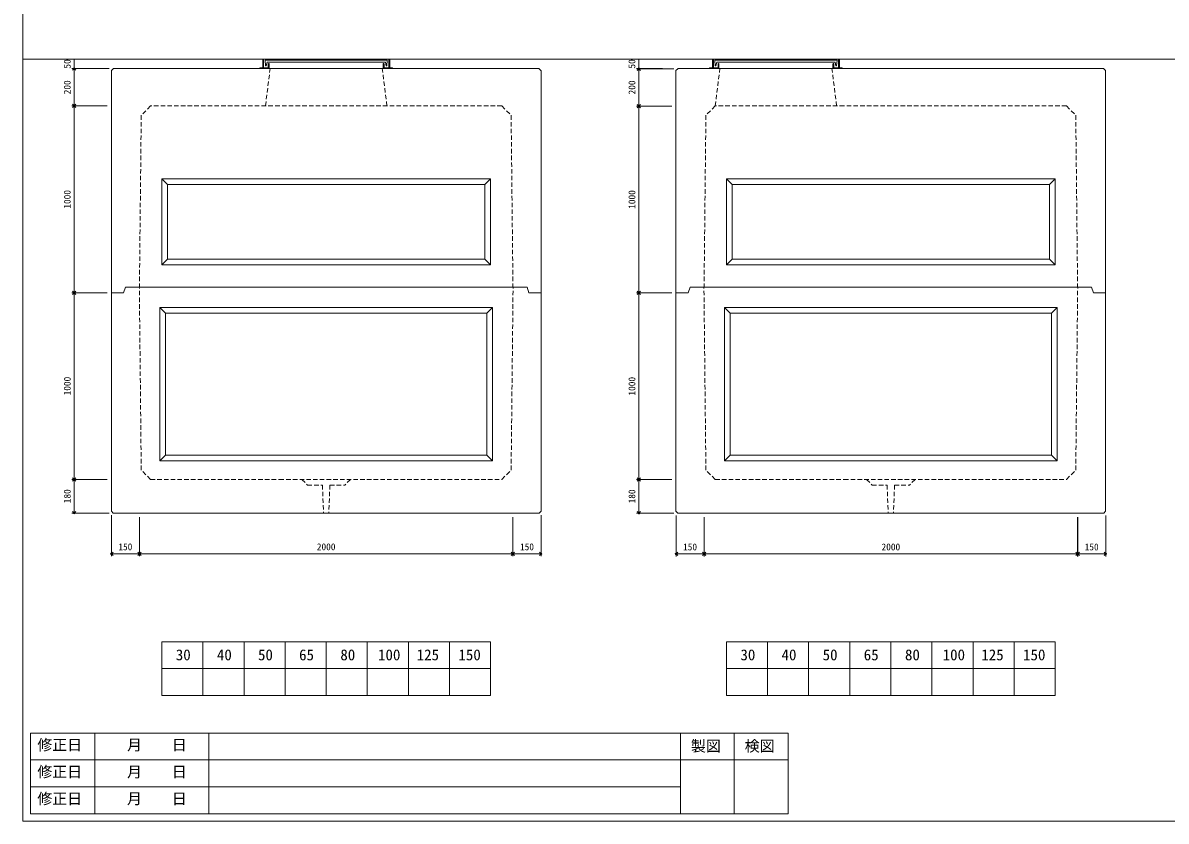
# Model space of a CAD drawing. Units: millimetres, scale not verified. Extents: x -9756 to 9756, y -4836 to 4275.
# Drawn here: x -2484 to 3636, y -4275 to 0 of the extents above; entities that cross this region are included whole.
import ezdxf
from ezdxf.enums import TextEntityAlignment as Align

# ---------------------------------------------------------------- set-up
doc = ezdxf.new("R2010")
doc.units = ezdxf.units.MM
doc.header["$LTSCALE"] = 20
doc.header["$PDMODE"] = 32
doc.header["$PDSIZE"] = 8
doc.linetypes.add('DASHED1', pattern=[1.8, 1.2, -0.6])
for name, color, linetype, lineweight in [('0-2_waku', 7, 'Continuous', 18), ('0-3_gaikei', 7, 'Continuous', 18), ('0-4_kakure', 7, 'DASHED1', 5), ('0-5_sunpou', 7, 'Continuous', 5), ('0-8_uchigawa', 6, 'Continuous', 18), ('0-A_futa', 3, 'Continuous', 18), ('0-B_GL', 4, 'Continuous', 18), ('0-D_文字１', 7, 'Continuous', 18)]:
    doc.layers.add(name, color=color, linetype=linetype, lineweight=lineweight)
doc.styles.add('ＭＳ ゴシック', font='')
doc.styles.get('ＭＳ ゴシック').set_extended_font_data('MS Gothic')

# ---------------------------------------------------------------- blocks, each defined once
blk = doc.blocks.new('_Open90')
at = {"layer": '0-5_sunpou'}
blk.add_line((0, 0), (-1, 0), dxfattribs=at)
blk.add_lwpolyline([(-0.5, 0.5), (0, 0), (-0.5, -0.5)], dxfattribs=at)

msp = doc.modelspace()

# ---------------------------------------------------------------- linework, layer by layer
at = {"layer": '0-2_waku'}
for p, q in [((-2484.39, 4274.88), (-2484.39, -4275.12)), ((-2484.39, 4274.88), (-2484.39, -4275.12)), ((-1740.64, -3314.12), (-1740.64, -3602.12)), ((-1740.64, -3314.12), (-1740.64, -3602.12)), ((-1740.64, -3314.12), (-1740.64, -3602.12)), ((-1740.64, -3314.12), (-1740.64, -3602.12)), ((-1740.64, -3314.12), (19.36, -3314.12)), ((-1520.64, -3314.12), (-1520.64, -3602.12)), ((-1300.64, -3314.12), (-1300.64, -3602.12)), ((-1300.64, -3314.12), (-1300.64, -3602.12)), ((-1080.64, -3314.12), (-1080.64, -3602.12)), ((-860.64, -3314.12), (-860.64, -3602.12)), ((-640.64, -3314.12), (-640.64, -3602.12)), ((-420.64, -3314.12), (-420.64, -3602.12)), ((-200.64, -3314.12), (-200.64, -3602.12)), ((19.36, -3314.12), (19.36, -3602.12)), ((1281.86, -3314.12), (1281.86, -3602.12)), ((1281.86, -3314.12), (1281.86, -3602.12)), ((1281.86, -3314.12), (1281.86, -3602.12)), ((1281.86, -3314.12), (1281.86, -3602.12)), ((1281.86, -3314.12), (3041.86, -3314.12)), ((1501.86, -3314.12), (1501.86, -3602.12)), ((1721.86, -3314.12), (1721.86, -3602.12)), ((1721.86, -3314.12), (1721.86, -3602.12)), ((1941.86, -3314.12), (1941.86, -3602.12)), ((2161.86, -3314.12), (2161.86, -3602.12)), ((2381.86, -3314.12), (2381.86, -3602.12)), ((2601.86, -3314.12), (2601.86, -3602.12)), ((2821.86, -3314.12), (2821.86, -3602.12)), ((3041.86, -3314.12), (3041.86, -3602.12)), ((-1740.64, -3458.12), (19.36, -3458.12)), ((1281.86, -3458.12), (3041.86, -3458.12)), ((-1740.64, -3602.12), (19.36, -3602.12)), ((-1740.64, -3602.12), (19.36, -3602.12)), ((1281.86, -3602.12), (3041.86, -3602.12)), ((1281.86, -3602.12), (3041.86, -3602.12)), ((-2444.39, -3803.12), (-2444.39, -4235.12)), ((-2444.39, -3803.12), (1611.61, -3803.12)), ((-2099.39, -3803.12), (-2099.39, -4235.12)), ((-1489.39, -3803.12), (-1489.39, -4235.12)), ((-1489.39, -3803.12), (-1489.39, -4235.12)), ((1035.61, -3803.12), (1035.61, -4235.12)), ((1035.61, -3803.12), (1035.61, -4235.12)), ((1323.61, -3803.12), (1323.61, -4235.12)), ((1611.61, -3803.12), (1611.61, -4235.12)), ((-2444.39, -3947.12), (1611.61, -3947.12)), ((-2444.39, -4091.12), (1035.61, -4091.12)), ((-2484.39, -4275.12), (5675.61, -4275.12)), ((-2484.39, -4275.12), (9755.61, -4275.12)), ((-2444.39, -4235.12), (1611.61, -4235.12))]:
    msp.add_line(p, q, dxfattribs=at)
at = {"layer": '0-3_gaikei'}
for p, q in [((-2001, -245.47), (-2010.64, -255.12)), ((-2001, -245.47), (-2010.64, -255.12)), ((-2010.64, -255.12), (-2010.64, -1445.12)), ((-2000.14, -245.12), (-2001, -245.47)), ((-2000.14, -245.12), (-2001, -245.47)), ((278.86, -245.12), (-2000.14, -245.12)), ((278.86, -245.12), (-2000.14, -245.12)), ((-1295.64, -245.12), (-1185.64, -245.12)), ((-1260.64, -245.12), (-460.64, -245.12)), ((-425.64, -245.12), (-535.64, -245.12)), ((278.86, -245.12), (279.71, -245.47)), ((278.86, -245.12), (279.71, -245.47)), ((279.71, -245.47), (289, -254.77)), ((279.71, -245.47), (289, -254.77)), ((289, -254.77), (289.36, -255.62)), ((289, -254.77), (289.36, -255.62)), ((289.36, -1445.12), (289.36, -255.62)), ((1021.5, -245.47), (1011.86, -255.12)), ((1021.5, -245.47), (1011.86, -255.12)), ((1011.86, -255.12), (1011.86, -1445.12)), ((1022.36, -245.12), (1021.5, -245.47)), ((1022.36, -245.12), (1021.5, -245.47)), ((3301.36, -245.12), (1022.36, -245.12)), ((3301.36, -245.12), (1022.36, -245.12)), ((1111.86, -245.12), (1221.86, -245.12)), ((1146.86, -245.12), (1946.86, -245.12)), ((1981.86, -245.12), (1871.86, -245.12)), ((3301.36, -245.12), (3302.21, -245.47)), ((3301.36, -245.12), (3302.21, -245.47)), ((3301.36, -245.12), (3302.21, -245.47)), ((3302.21, -245.47), (3311.5, -254.77)), ((3302.21, -245.47), (3311.5, -254.77)), ((3302.21, -245.47), (3311.5, -254.77)), ((3311.5, -254.77), (3311.86, -255.62)), ((3311.5, -254.77), (3311.86, -255.62)), ((3311.5, -254.77), (3311.86, -255.62)), ((3311.86, -1445.12), (3311.86, -255.62)), ((-2010.64, -1445.12), (-2010.64, -2615.12)), ((-1945.64, -1445.12), (-2010.64, -1445.12)), ((-1945.64, -1445.12), (-1935.64, -1415.12)), ((214.36, -1415.12), (224.36, -1445.12)), ((289.36, -1445.12), (224.36, -1445.12)), ((289.36, -2615.12), (289.36, -1445.12)), ((1011.86, -1445.12), (1011.86, -2615.12)), ((1076.86, -1445.12), (1011.86, -1445.12)), ((1076.86, -1445.12), (1086.86, -1415.12)), ((3236.86, -1415.12), (3246.86, -1445.12)), ((3311.86, -1445.12), (3246.86, -1445.12)), ((3311.86, -2615.12), (3311.86, -1445.12)), ((-2010.64, -2615.12), (-2000.64, -2625.12)), ((-2000.64, -2625.12), (279.36, -2625.12)), ((289.36, -2615.12), (279.36, -2625.12)), ((1011.86, -2615.12), (1021.86, -2625.12)), ((1021.86, -2625.12), (3301.86, -2625.12)), ((3311.86, -2615.12), (3301.86, -2625.12))]:
    msp.add_line(p, q, dxfattribs=at)
for points in [[(214.36, -1415.12), (-1935.14, -1415.12), (-1935.64, -1415.62)], [(3236.86, -1415.12), (1087.36, -1415.12), (1086.86, -1415.62)]]:
    msp.add_lwpolyline(points, dxfattribs=at)
at = {"layer": '0-4_kakure'}
for p, q in [((-1185.64, -445.12), (-1160.64, -245.12)), ((-535.64, -445.12), (-560.64, -245.12)), ((1871.86, -445.12), (1846.86, -245.12)), ((79.36, -445.12), (-1110.64, -445.12)), ((3101.86, -445.12), (1911.86, -445.12)), ((3101.86, -445.12), (3151.86, -495.12)), ((1171.86, -495.12), (1162.09, -1415.12)), ((3151.86, -495.12), (3161.62, -1415.12)), ((-1850.64, -2395.12), (-1860.96, -1415.12)), ((129.36, -2395.12), (139.67, -1415.12)), ((1171.86, -2395.12), (1161.54, -1415.12)), ((3151.86, -2395.12), (3162.17, -1415.12)), ((-1800.64, -2445.12), (-1850.64, -2395.12)), ((-1800.64, -2445.12), (-1110.64, -2445.12)), ((-990.64, -2445.12), (-960.64, -2475.12)), ((-730.64, -2445.12), (-760.64, -2475.12)), ((1221.86, -2445.12), (1171.86, -2395.12)), ((1221.86, -2445.12), (1911.86, -2445.12)), ((2031.86, -2445.12), (2061.86, -2475.12)), ((2291.86, -2445.12), (2261.86, -2475.12)), ((-960.64, -2475.12), (-880.64, -2475.12)), ((-880.64, -2475.12), (-874.64, -2625.12)), ((-840.64, -2475.12), (-846.64, -2625.12)), ((-840.64, -2475.12), (-760.64, -2475.12)), ((2061.86, -2475.12), (2141.86, -2475.12)), ((2141.86, -2475.12), (2147.86, -2625.12)), ((2181.86, -2475.12), (2175.86, -2625.12)), ((2181.86, -2475.12), (2261.86, -2475.12))]:
    msp.add_line(p, q, dxfattribs=at)
for points in [[(1911.86, -445.12), (1221.86, -445.12), (1246.86, -245.12)], [(-1110.64, -445.12), (-1800.64, -445.12), (-1850.64, -495.12), (-1860.41, -1415.12)], [(79.36, -445.12), (129.36, -495.12), (139.12, -1415.12)], [(1911.86, -445.12), (1221.86, -445.12), (1171.86, -495.12)], [(-1110.64, -2445.12), (79.36, -2445.12), (129.36, -2395.12)], [(1911.86, -2445.12), (3101.86, -2445.12), (3151.86, -2395.12)]]:
    msp.add_lwpolyline(points, dxfattribs=at)
at = {"layer": '0-5_sunpou'}
for p, q in [((-2081.3, -194.77), (-2222.64, -194.77)), ((-2209.64, -194.77), (-2209.64, -245.12)), ((941.2, -194.77), (799.86, -194.77)), ((812.86, -194.77), (812.86, -245.12)), ((-2044.64, -245.12), (-2222.64, -245.12)), ((-2022.64, -245.12), (-2222.64, -245.12)), ((-2082.16, -245.12), (-2222.64, -245.12)), ((-2209.64, -427.12), (-2209.64, -263.12)), ((940.34, -245.12), (799.86, -245.12)), ((978.21, -245.97), (800.21, -245.97)), ((1000.21, -245.97), (800.21, -245.97)), ((813.21, -427.97), (813.21, -263.97)), ((-2032.64, -445.12), (-2222.64, -445.12)), ((-2042.64, -445.12), (-2222.64, -445.12)), ((-2209.64, -463.12), (-2209.64, -1427.12)), ((990.21, -445.97), (800.21, -445.97)), ((980.21, -445.97), (800.21, -445.97)), ((813.21, -463.97), (813.21, -1427.97)), ((-2032.64, -1445.12), (-2222.64, -1445.12)), ((-2042.64, -1445.12), (-2222.64, -1445.12)), ((-2209.64, -1463.12), (-2209.64, -2427.12)), ((990.21, -1445.97), (800.21, -1445.97)), ((980.21, -1445.97), (800.21, -1445.97)), ((813.21, -1463.97), (813.21, -2427.97)), ((-2032.64, -2445.12), (-2222.64, -2445.12)), ((-2032.64, -2445.12), (-2222.64, -2445.12)), ((990.21, -2445.97), (800.21, -2445.97)), ((990.21, -2445.97), (800.21, -2445.97)), ((-2209.64, -2463.12), (-2209.64, -2607.12)), ((813.21, -2463.97), (813.21, -2607.97)), ((-2022.64, -2625.12), (-2222.64, -2625.12)), ((1000.21, -2625.97), (800.21, -2625.97)), ((-2010.64, -2637.12), (-2010.64, -2856.26)), ((-1860.64, -2647.12), (-1860.64, -2856.26)), ((-1860.64, -2647.12), (-1860.64, -2856.26)), ((139.16, -2647.12), (139.16, -2856.26)), ((139.26, -2647.12), (139.26, -2856.26)), ((289.36, -2637.12), (289.36, -2856.26)), ((1012.21, -2637.97), (1012.21, -2857.11)), ((1162.21, -2647.97), (1162.21, -2857.11)), ((1162.21, -2647.97), (1162.21, -2857.11)), ((3162.01, -2647.97), (3162.01, -2857.11)), ((3162.11, -2647.97), (3162.11, -2857.11)), ((3312.21, -2637.97), (3312.21, -2857.11)), ((-1878.64, -2843.26), (-1992.64, -2843.26)), ((-1842.64, -2843.26), (121.26, -2843.26)), ((157.16, -2843.26), (271.36, -2843.26)), ((1144.21, -2844.11), (1030.21, -2844.11)), ((1180.21, -2844.11), (3144.11, -2844.11)), ((3180.01, -2844.11), (3294.21, -2844.11))]:
    msp.add_line(p, q, dxfattribs=at)
for p in [(-2209.64, -245.12), (-2209.64, -245.12), (812.86, -245.12), (813.21, -245.97), (813.21, -245.97), (-2209.64, -1445.12), (813.21, -1445.97), (-2209.64, -2445.12), (813.21, -2445.97), (-2209.64, -2625.12), (813.21, -2625.97), (-2010.64, -2843.26), (139.26, -2843.26), (289.36, -2843.26), (1012.21, -2844.11), (3162.11, -2844.11), (3312.21, -2844.11)]:
    msp.add_point(p, dxfattribs=at)
at = {"layer": '0-8_uchigawa'}
for p, q in [((-860.64, -835.12), (-1740.64, -835.12)), ((-1740.64, -835.12), (-1740.64, -1295.12)), ((-1740.64, -835.12), (-1710.64, -865.12)), ((-860.64, -835.12), (19.36, -835.12)), ((-860.64, -835.12), (19.36, -835.12)), ((19.36, -835.12), (-10.64, -865.12)), ((19.36, -835.12), (19.36, -1295.12)), ((2161.86, -835.12), (1281.86, -835.12)), ((1281.86, -835.12), (1281.86, -1295.12)), ((1281.86, -835.12), (1311.86, -865.12)), ((2161.86, -835.12), (3041.86, -835.12)), ((3041.86, -835.12), (3011.86, -865.12)), ((3041.86, -835.12), (3041.86, -1295.12)), ((-860.64, -865.12), (-1710.64, -865.12)), ((-1710.64, -865.12), (-1710.64, -1265.12)), ((-860.64, -865.12), (-10.64, -865.12)), ((-860.64, -865.12), (-10.64, -865.12)), ((-10.64, -865.12), (-10.64, -1265.12)), ((2161.86, -865.12), (1311.86, -865.12)), ((1311.86, -865.12), (1311.86, -1265.12)), ((2161.86, -865.12), (3011.86, -865.12)), ((2161.86, -865.12), (3011.86, -865.12)), ((3011.86, -865.12), (3011.86, -1265.12)), ((-1740.64, -1295.12), (-1710.64, -1265.12)), ((-860.64, -1265.12), (-1710.64, -1265.12)), ((-81.14, -1265.12), (-860.64, -1265.12)), ((-860.64, -1265.12), (-10.64, -1265.12)), ((19.36, -1295.12), (-10.64, -1265.12)), ((1281.86, -1295.12), (1311.86, -1265.12)), ((2161.86, -1265.12), (1311.86, -1265.12)), ((2941.36, -1265.12), (2161.86, -1265.12)), ((2161.86, -1265.12), (3011.86, -1265.12)), ((3041.86, -1295.12), (3011.86, -1265.12)), ((-860.64, -1295.12), (-1740.64, -1295.12)), ((-860.64, -1295.12), (19.36, -1295.12)), ((2161.86, -1295.12), (1281.86, -1295.12)), ((2161.86, -1295.12), (3041.86, -1295.12)), ((-1750.64, -1525.12), (-860.64, -1525.12)), ((-1750.64, -1525.12), (-1750.64, -2345.12)), ((-1750.64, -1525.12), (-1720.64, -1555.12)), ((-860.64, -1525.12), (29.36, -1525.12)), ((29.36, -1525.12), (-0.64, -1555.12)), ((29.36, -1525.12), (29.36, -2345.12)), ((1271.86, -1525.12), (2161.86, -1525.12)), ((1271.86, -1525.12), (1271.86, -2345.12)), ((1271.86, -1525.12), (1301.86, -1555.12)), ((2161.86, -1525.12), (3051.86, -1525.12)), ((3051.86, -1525.12), (3021.86, -1555.12)), ((3051.86, -1525.12), (3051.86, -2345.12)), ((-1720.64, -1555.12), (-860.64, -1555.12)), ((-1720.64, -1555.12), (-1720.64, -2315.12)), ((-1720.64, -1555.12), (-1720.64, -2315.12)), ((-1710.64, -1555.12), (-860.64, -1555.12)), ((-860.64, -1555.12), (-0.64, -1555.12)), ((-0.64, -1555.12), (-0.64, -2315.12)), ((-0.64, -1555.12), (-0.64, -2315.12)), ((1301.86, -1555.12), (2161.86, -1555.12)), ((1301.86, -1555.12), (1301.86, -2315.12)), ((1301.86, -1555.12), (1301.86, -2315.12)), ((1311.86, -1555.12), (2161.86, -1555.12)), ((2161.86, -1555.12), (3021.86, -1555.12)), ((3021.86, -1555.12), (3021.86, -2315.12)), ((3021.86, -1555.12), (3021.86, -2315.12)), ((-1750.64, -2345.12), (-1720.64, -2315.12)), ((-1720.64, -2315.12), (-860.64, -2315.12)), ((-860.64, -2315.12), (-0.64, -2315.12)), ((-0.64, -2315.12), (29.36, -2345.12)), ((1271.86, -2345.12), (1301.86, -2315.12)), ((1301.86, -2315.12), (2161.86, -2315.12)), ((2161.86, -2315.12), (3021.86, -2315.12)), ((3021.86, -2315.12), (3051.86, -2345.12)), ((-1750.64, -2345.12), (-860.64, -2345.12)), ((-860.64, -2345.12), (29.36, -2345.12)), ((1271.86, -2345.12), (2161.86, -2345.12)), ((2161.86, -2345.12), (3051.86, -2345.12))]:
    msp.add_line(p, q, dxfattribs=at)
at = {"layer": '0-A_futa'}
for p, q in [((-1215.64, -242.12), (-1215.64, -243.12)), ((-1213.64, -240.12), (-1200.64, -240.12)), ((-1200.64, -197.12), (-1200.64, -240.12)), ((-1198.64, -195.12), (-1195.64, -195.12)), ((-1195.64, -195.12), (-1195.64, -240.12)), ((-1195.64, -240.12), (-1170.64, -240.12)), ((-1187.83, -199.62), (-533.5, -199.62)), ((-1187.83, -199.62), (-1185.34, -229.62)), ((-1185.34, -229.62), (-1181.63, -229.62)), ((-1177.31, -210.62), (-1181.63, -229.62)), ((-1177.31, -210.62), (-543.97, -210.62)), ((-1170.64, -220.12), (-1170.64, -240.12)), ((-1168.64, -218.12), (-1167.64, -218.12)), ((-1165.64, -220.12), (-1165.64, -245.12)), ((-555.64, -220.12), (-555.64, -245.12)), ((-552.64, -218.12), (-553.64, -218.12)), ((-550.64, -220.12), (-550.64, -240.12)), ((-525.64, -240.12), (-550.64, -240.12)), ((-543.97, -210.62), (-539.66, -229.62)), ((-535.75, -229.62), (-539.66, -229.62)), ((-533.5, -199.62), (-535.75, -229.62)), ((-525.64, -195.12), (-525.64, -240.12)), ((-525.64, -195.12), (-522.64, -195.12)), ((-520.64, -197.12), (-520.64, -240.12)), ((-507.64, -240.12), (-520.64, -240.12)), ((-505.64, -242.12), (-505.64, -243.12)), ((1191.86, -242.12), (1191.86, -243.12)), ((1193.86, -240.12), (1206.86, -240.12)), ((1206.86, -197.12), (1206.86, -240.12)), ((1208.86, -195.12), (1211.86, -195.12)), ((1211.86, -195.12), (1211.86, -240.12)), ((1211.86, -240.12), (1236.86, -240.12)), ((1219.67, -199.62), (1874, -199.62)), ((1219.67, -199.62), (1222.16, -229.62)), ((1222.16, -229.62), (1225.87, -229.62)), ((1230.19, -210.62), (1225.87, -229.62)), ((1230.19, -210.62), (1863.53, -210.62)), ((1236.86, -220.12), (1236.86, -240.12)), ((1238.86, -218.12), (1239.86, -218.12)), ((1241.86, -220.12), (1241.86, -245.12)), ((1851.86, -220.12), (1851.86, -245.12)), ((1854.86, -218.12), (1853.86, -218.12)), ((1856.86, -220.12), (1856.86, -240.12)), ((1881.86, -240.12), (1856.86, -240.12)), ((1863.53, -210.62), (1867.84, -229.62)), ((1871.75, -229.62), (1867.84, -229.62)), ((1874, -199.62), (1871.75, -229.62)), ((1881.86, -195.12), (1881.86, -240.12)), ((1881.86, -195.12), (1884.86, -195.12)), ((1886.86, -197.12), (1886.86, -240.12)), ((1899.86, -240.12), (1886.86, -240.12)), ((1901.86, -242.12), (1901.86, -243.12)), ((-1160.64, -245.12), (-1213.64, -245.12)), ((-555.64, -245.12), (-507.64, -245.12)), ((1246.86, -245.12), (1193.86, -245.12)), ((1851.86, -245.12), (1899.86, -245.12))]:
    msp.add_line(p, q, dxfattribs=at)
for centre, start, end in [((-1213.64, -242.12), 90, 180), ((-1213.64, -243.12), 180, 270), ((-1198.64, -197.12), 90, 180), ((-1168.64, -220.12), 90, 180), ((-1167.64, -220.12), 0, 90), ((-553.64, -220.12), 90, 180), ((-552.64, -220.12), 0, 90), ((-522.64, -197.12), 0, 90), ((-507.64, -242.12), 0, 90), ((-507.64, -243.12), 270, 0), ((1193.86, -242.12), 90, 180), ((1193.86, -243.12), 180, 270), ((1208.86, -197.12), 90, 180), ((1238.86, -220.12), 90, 180), ((1239.86, -220.12), 0, 90), ((1853.86, -220.12), 90, 180), ((1854.86, -220.12), 0, 90), ((1884.86, -197.12), 0, 90), ((1899.86, -242.12), 0, 90), ((1899.86, -243.12), 270, 0)]:
    msp.add_arc(centre, 2, start, end, dxfattribs=at)
at = {"layer": '0-B_GL'}
msp.add_line((-2484.39, -194.77), (9755.61, -194.77), dxfattribs=at)

# ---------------------------------------------------------------- block references
at = {"layer": '0-5_sunpou', "xscale": 18, "yscale": 18}
for p, rotation in [((-2209.64, -245.12), 90), ((813.21, -245.97), 90), ((-2209.64, -445.12), 270), ((813.21, -445.97), 270), ((-2209.64, -445.12), 90), ((813.21, -445.97), 90), ((-2209.64, -1445.12), 270), ((-2209.64, -1445.12), 90), ((813.21, -1445.97), 270), ((813.21, -1445.97), 90), ((-2209.64, -2445.12), 270), ((-2209.64, -2445.12), 90), ((813.21, -2445.97), 270), ((813.21, -2445.97), 90), ((-2209.64, -2625.12), 270), ((813.21, -2625.97), 270), ((-2010.64, -2843.26), 180), ((-1860.64, -2843.26), 180), ((139.16, -2843.26), 180), ((1012.21, -2844.11), 180), ((1162.21, -2844.11), 180), ((3162.01, -2844.11), 180)]:
    msp.add_blockref('_Open90', p, dxfattribs=dict(at, rotation=rotation))
for p in [(-1860.64, -2843.26), (139.26, -2843.26), (289.36, -2843.26), (1162.21, -2844.11), (3162.11, -2844.11), (3312.21, -2844.11)]:
    msp.add_blockref('_Open90', p, dxfattribs=at)

# ---------------------------------------------------------------- texts
at = {"layer": '0-5_sunpou', "style": 'ＭＳ ゴシック'}
for s, p in [('50', (-2217.64, -244.94)), ('50', (804.86, -244.94)), ('200', (-2217.64, -382.62)), ('200', (805.21, -383.47)), ('1000', (-2217.64, -995.12)), ('1000', (805.21, -995.97)), ('1000', (-2217.64, -1995.12)), ('1000', (805.21, -1995.97)), ('180', (-2217.64, -2572.62)), ('180', (805.21, -2573.47))]:
    msp.add_text(s, height=36.66, rotation=90, dxfattribs=at).set_placement(p, align=Align.BOTTOM_LEFT)
for s, p in [('150', (-1973.14, -2835.26)), ('2000', (-910.69, -2835.26)), ('150', (176.76, -2835.26)), ('150', (1049.71, -2836.11)), ('2000', (2112.16, -2836.11)), ('150', (3199.61, -2836.11))]:
    msp.add_text(s, height=36.66, dxfattribs=at).set_placement(p, align=Align.BOTTOM_LEFT)
at = {"layer": '0-D_文字１', "style": 'ＭＳ ゴシック'}
for s, p in [('30', (-1665.68, -3431.4)), ('40', (-1445.68, -3431.4)), ('50', (-1225.68, -3431.4)), ('65', (-1005.68, -3431.4)), ('80', (-784.86, -3431.4)), ('100', (-583.12, -3431.4)), ('125', (-376.34, -3431.4)), ('150', (-152.82, -3431.4)), ('30', (1356.82, -3431.4)), ('40', (1576.82, -3431.4)), ('50', (1796.82, -3431.4)), ('65', (2016.82, -3431.4)), ('80', (2237.64, -3431.4)), ('100', (2439.38, -3431.4)), ('125', (2646.16, -3431.4)), ('150', (2869.68, -3431.4)), ('修正日', (-2407.09, -3913.71)), ('\u3000\u3000月\u3000\u3000日', (-2086.79, -3913.71)), ('製図', (1091.73, -3919.62)), ('検図', (1379.73, -3919.62)), ('修正日', (-2407.09, -4057.71)), ('\u3000\u3000月\u3000\u3000日', (-2086.79, -4057.71)), ('修正日', (-2407.09, -4201.71)), ('\u3000\u3000月\u3000\u3000日', (-2086.79, -4201.71))]:
    msp.add_text(s, height=58.65, dxfattribs=at).set_placement(p, align=Align.BOTTOM_LEFT)

doc.saveas('drawing.dxf')
